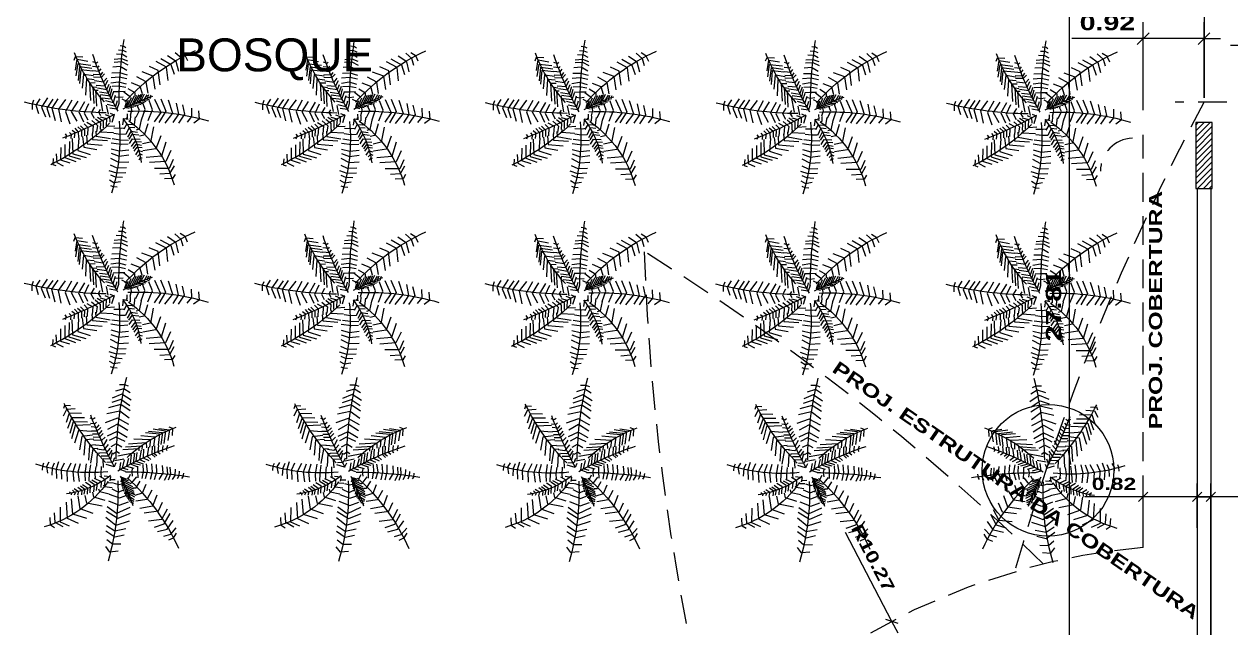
# Model space of a CAD drawing. Extents: x 346 to 515, y 162 to 297.
# Drawn here: x 439.24 to 457.56, y 251.68 to 260.85 of the extents above; entities that cross this region are included whole.
import ezdxf

# ---------------------------------------------------------------- set-up
doc = ezdxf.new("R2010")
doc.units = 0
doc.header["$LTSCALE"] = 35
doc.linetypes.add('HIDDEN', pattern=[0.375, 0.25, -0.125])
doc.layers.get('0').update_dxf_attribs({"linetype": 'CONTINUOUS'})
doc.layers.get('DEFPOINTS').update_dxf_attribs({"color": 2, "linetype": 'CONTINUOUS'})
for name, color, linetype in [('ACHURIAS', 1, 'CONTINUOUS'), ('COTAS_100', 13, 'CONTINUOUS'), ('COTAS_125', 13, 'CONTINUOUS'), ('LINVISTA', 13, 'CONTINUOUS'), ('NOVA-LINHA-PISO', 13, 'CONTINUOUS'), ('PAREDE', 6, 'CONTINUOUS'), ('PILARES', 1, 'CONTINUOUS'), ('TEXTO', 2, 'CONTINUOUS'), ('VEGET', 96, 'CONTINUOUS')]:
    doc.layers.add(name, color=color, linetype=linetype)
doc.styles.add('ARIAL', font='arial.ttf')
doc.styles.add('REGUA60', font='cityb___.ttf', dxfattribs={"width": 1.4})
doc.dimstyles.get("Standard").update_dxf_attribs({"dimtxt": 0.18, "dimasz": 0.18, "dimexe": 0.18, "dimexo": 0.0625, "dimgap": 0.09, "dimtad": 0, "dimtih": 1, "dimtoh": 1, "dimdec": 4, "dimzin": 0, "dimdsep": 46, "dimtxsty": 'Standard', "dimcen": 0.09, "dimadec": 0, "dimazin": 0, "dimtfac": 1, "dimtdec": 4, "dimtofl": 0, "dimtmove": 0, "dimatfit": 3, "dimfxl": 1, "dimtolj": 1, "dimtzin": 0, "dimarcsym": 0})

# ---------------------------------------------------------------- blocks, each defined once
blk = doc.blocks.new('COTATR')
at = {"color": 6}
blk.add_line((-71, -71), (71, 71), dxfattribs=at)
at = {"color": 0, "linetype": 'ByBlock'}
blk.add_line((0, 0), (200, 0), dxfattribs=at)
blk = doc.blocks.new('*D37')
at = {"color": 0, "linetype": 'ByBlock'}
for p, q in [((456.803, 260.534), (457.536, 260.534)), ((457.336, 260.533), (457.336, 250.686)), ((456.803, 250.685), (457.536, 250.685))]:
    blk.add_line(p, q, dxfattribs=at)
at = {"layer": 'DEFPOINTS', "color": 0, "linetype": 'ByBlock'}
for p in [(456.503, 260.534), (456.503, 250.685), (457.336, 250.685)]:
    blk.add_point(p, dxfattribs=at)
at = {"color": 0, "linetype": 'ByBlock', "xscale": 0.001, "yscale": 0.001, "zscale": 0.001}
for p, rotation in [((457.336, 260.534), 90), ((457.336, 250.685), 270)]:
    blk.add_blockref('COTATR', p, dxfattribs=dict(at, rotation=rotation))
at = {"color": 2, "linetype": 'ByBlock', "insert": (457.143, 255.61), "char_height": 0.185, "attachment_point": 5, "rotation": 90, "style": 'REGUA60'}
blk.add_mtext('\\A1;9.85', dxfattribs=at)
blk = doc.blocks.new('*D38')
at = {"color": 0, "linetype": 'ByBlock'}
for p, q in [((457.336, 261.355), (457.336, 262.243)), ((456.803, 261.355), (457.536, 261.355)), ((457.336, 260.535), (457.336, 261.354)), ((456.803, 260.534), (457.536, 260.534))]:
    blk.add_line(p, q, dxfattribs=at)
at = {"layer": 'DEFPOINTS', "color": 0, "linetype": 'ByBlock'}
for p in [(456.503, 261.355), (457.336, 261.355), (456.503, 260.534)]:
    blk.add_point(p, dxfattribs=at)
at = {"color": 0, "linetype": 'ByBlock', "xscale": 0.001, "yscale": 0.001, "zscale": 0.001}
for p, rotation in [((457.336, 261.355), 90), ((457.336, 260.534), 270)]:
    blk.add_blockref('COTATR', p, dxfattribs=dict(at, rotation=rotation))
at = {"color": 2, "linetype": 'ByBlock', "insert": (457.143, 261.8), "char_height": 0.185, "attachment_point": 5, "rotation": 90, "style": 'REGUA60'}
blk.add_mtext('\\A1;0.82', dxfattribs=at)
blk = doc.blocks.new('*D48')
at = {"color": 0, "linetype": 'ByBlock'}
for p, q in [((450.951, 253.138), (451.656, 251.784)), ((456.4, 242.273), (456.4, 243.073)), ((456, 242.673), (456.8, 242.673))]:
    blk.add_line(p, q, dxfattribs=at)
at = {"layer": 'DEFPOINTS', "color": 0, "linetype": 'ByBlock'}
for p in [(451.656, 251.784), (456.4, 242.673)]:
    blk.add_point(p, dxfattribs=at)
at = {"color": 0, "linetype": 'ByBlock', "xscale": 0.001, "yscale": 0.001, "zscale": 0.001, "rotation": 297.5047234064789}
blk.add_blockref('COTATR', (451.656, 251.784), dxfattribs=at)
at = {"color": 2, "linetype": 'ByBlock', "insert": (451.372, 252.745), "char_height": 0.185, "attachment_point": 5, "rotation": 297.5047, "style": 'REGUA60'}
blk.add_mtext('\\A1;R10.27', dxfattribs=at)
blk = doc.blocks.new('*D49')
at = {"color": 0, "linetype": 'ByBlock'}
for p, q in [((455.475, 253.204), (455.475, 253.874)), ((456.297, 253.204), (456.297, 253.874)), ((455.475, 253.674), (454.588, 253.674)), ((456.296, 253.674), (455.476, 253.674))]:
    blk.add_line(p, q, dxfattribs=at)
at = {"layer": 'DEFPOINTS', "color": 0, "linetype": 'ByBlock'}
for p in [(455.475, 253.674), (455.475, 252.904), (456.297, 252.904)]:
    blk.add_point(p, dxfattribs=at)
at = {"color": 0, "linetype": 'ByBlock', "xscale": 0.001, "yscale": 0.001, "zscale": 0.001, "rotation": 180}
blk.add_blockref('COTATR', (455.475, 253.674), dxfattribs=at)
at = {"color": 0, "linetype": 'ByBlock', "xscale": 0.001, "yscale": 0.001, "zscale": 0.001}
blk.add_blockref('COTATR', (456.297, 253.674), dxfattribs=at)
at = {"color": 2, "linetype": 'ByBlock', "insert": (455.031, 253.868), "char_height": 0.185, "attachment_point": 5, "style": 'REGUA60'}
blk.add_mtext('\\A1;0.82', dxfattribs=at)
blk = doc.blocks.new('*D52')
at = {"color": 0, "linetype": 'ByBlock'}
for p, q in [((456.503, 250.985), (456.503, 253.874)), ((461.536, 253.052), (461.536, 253.874)), ((461.535, 253.674), (456.504, 253.674))]:
    blk.add_line(p, q, dxfattribs=at)
at = {"layer": 'DEFPOINTS', "color": 0, "linetype": 'ByBlock'}
for p in [(456.503, 253.674), (461.536, 252.752), (456.503, 250.685)]:
    blk.add_point(p, dxfattribs=at)
at = {"color": 0, "linetype": 'ByBlock', "xscale": 0.001, "yscale": 0.001, "zscale": 0.001, "rotation": 180}
blk.add_blockref('COTATR', (456.503, 253.674), dxfattribs=at)
at = {"color": 0, "linetype": 'ByBlock', "xscale": 0.001, "yscale": 0.001, "zscale": 0.001}
blk.add_blockref('COTATR', (461.536, 253.674), dxfattribs=at)
at = {"color": 2, "linetype": 'ByBlock', "insert": (459.019, 253.867), "char_height": 0.185, "attachment_point": 5, "style": 'REGUA60'}
blk.add_mtext('\\A1;5.03', dxfattribs=at)
blk = doc.blocks.new('*D87')
at = {"color": 0, "linetype": 'ByBlock'}
for p, q in [((456.025, 270.478), (454.106, 270.478)), ((454.356, 242.674), (454.356, 270.477)), ((456.025, 242.673), (454.106, 242.673))]:
    blk.add_line(p, q, dxfattribs=at)
at = {"layer": 'DEFPOINTS', "color": 0, "linetype": 'ByBlock'}
for p in [(454.356, 270.478), (456.4, 270.478), (456.4, 242.673)]:
    blk.add_point(p, dxfattribs=at)
at = {"color": 0, "linetype": 'ByBlock', "xscale": 0.00125, "yscale": 0.00125, "zscale": 0.00125}
for p, rotation in [((454.356, 270.478), 90), ((454.356, 242.673), 270)]:
    blk.add_blockref('COTATR', p, dxfattribs=dict(at, rotation=rotation))
at = {"color": 2, "linetype": 'ByBlock', "insert": (454.115, 256.576), "char_height": 0.2313, "attachment_point": 5, "rotation": 90, "style": 'REGUA60'}
blk.add_mtext('\\A1;27.81', dxfattribs=at)
blk = doc.blocks.new('*D91')
at = {"color": 0, "linetype": 'ByBlock'}
for p, q in [((455.475, 259.543), (455.475, 260.881)), ((456.4, 259.73), (456.4, 260.881)), ((455.475, 260.631), (454.39, 260.631)), ((456.399, 260.631), (455.477, 260.631))]:
    blk.add_line(p, q, dxfattribs=at)
at = {"layer": 'DEFPOINTS', "color": 0, "linetype": 'ByBlock'}
for p in [(455.475, 260.631), (456.4, 259.355), (455.475, 259.168)]:
    blk.add_point(p, dxfattribs=at)
at = {"color": 0, "linetype": 'ByBlock', "xscale": 0.00125, "yscale": 0.00125, "zscale": 0.00125, "rotation": 180}
blk.add_blockref('COTATR', (455.475, 260.631), dxfattribs=at)
at = {"color": 0, "linetype": 'ByBlock', "xscale": 0.00125, "yscale": 0.00125, "zscale": 0.00125}
blk.add_blockref('COTATR', (456.4, 260.631), dxfattribs=at)
at = {"color": 2, "linetype": 'ByBlock', "insert": (454.932, 260.872), "char_height": 0.2313, "attachment_point": 5, "style": 'REGUA60'}
blk.add_mtext('\\A1;0.92', dxfattribs=at)
blk = doc.blocks.new('VGPAL__2')
at = {"color": 0}
for p, q in [((-22.1, 198.6), (-13.4, 201.9)), ((-13.4, 201.9), (-0.7, 201.9)), ((-27.7, 166.1), (-6.3, 180.3)), ((-25.3, 183.6), (-11, 192.8)), ((-24.5, 153.6), (-3.9, 167.8)), ((-11, 192.8), (8, 186.9)), ((-6.3, 180.3), (16, 171.1)), ((-3.9, 167.8), (16.9, 160.7)), ((-25.3, 142), (-3.9, 156.1)), ((-23.7, 124.5), (-1.5, 141.1)), ((-3.9, 156.1), (24.7, 148.6)), ((-1.5, 141.1), (27.9, 134.5)), ((101.4, 145.9), (121.5, 144.6)), ((112.3, 152.9), (126.1, 153.8)), ((121.5, 144.6), (129, 129.6)), ((126.1, 153.8), (128.6, 146.8)), ((-22.9, 110.3), (3.3, 124.5)), ((3.3, 124.5), (31.9, 114.3)), ((51.9, 115.6), (56.1, 111.6)), ((55.3, 125.2), (59.5, 122.1)), ((56.1, 111.6), (66.2, 112.5)), ((59.5, 122.1), (66.6, 124.8)), ((72.9, 115.6), (106, 116)), ((80, 125.7), (109.8, 125.7)), ((87.1, 135.3), (115.6, 135.8)), ((106, 116), (113.9, 89.6)), ((109.8, 125.7), (119, 100.6)), ((115.6, 135.8), (122.3, 114.7)), ((-115.1, 104.9), (-123.3, 101.6)), ((-123.3, 101.6), (-122.4, 84.7)), ((-92.2, 101.3), (-116.9, 97.6)), ((-116.9, 97.6), (-112.8, 73.1)), ((-78.7, 100), (-107.3, 95.8)), ((-107.3, 95.8), (-103.8, 66.1)), ((-68.3, 94.8), (-100.3, 91.5)), ((-100.3, 91.5), (-96.5, 64)), ((-61, 91.5), (-93.3, 88.7)), ((-93.3, 88.7), (-90.4, 62.4)), ((-50.2, 85.1), (-82.8, 82)), ((-20.5, 96.2), (3.3, 111.2)), ((-18.9, 80.4), (4, 93.7)), ((3.3, 111.2), (26.3, 98.7)), ((4, 93.7), (27.1, 82.9)), ((36.4, 89.6), (45.6, 80.4)), ((39.4, 96.2), (46.9, 87.4)), ((41.9, 103.2), (51.1, 94.9)), ((46.5, 109), (51.5, 103.2)), ((46.9, 87.4), (61.6, 87.4)), ((51.1, 94.9), (63.7, 94.4)), ((51.5, 103.2), (64.5, 104.6)), ((61.6, 85.2), (86.3, 82.1)), ((64.1, 93.6), (93.4, 95.8)), ((66.2, 109), (101.4, 107.6)), ((93.4, 95.8), (102.6, 67.2)), ((101.4, 107.6), (109.8, 76.9)), ((-112, 62.1), (-109, 52.7)), ((-100.9, 62.1), (-99.4, 48.4)), ((-91, 62.1), (-89.5, 46.8)), ((-82.8, 82), (-79.3, 60)), ((-82.3, 60.6), (-81.7, 42.6)), ((-76.4, 60.3), (-75.8, 41.7)), ((-34.5, 77.4), (-72.4, 75.6)), ((-72.4, 75.6), (-70.6, 58.2)), ((-68, 57.9), (-65.1, 36.8)), ((-63, 68.3), (-63.3, 56)), ((-22, 65.8), (-63, 68.3)), ((-53.7, 60.9), (-52.5, 52.1)), ((-14.7, 58.5), (-53.7, 60.9)), ((-14.2, 71.2), (7.2, 81.2)), ((-6.3, 57.9), (6.4, 65.4)), ((6.4, 65.4), (19.1, 58.7)), ((7.2, 81.2), (23.1, 72.9)), ((24.7, 64.1), (36, 50.9)), ((28.5, 75.1), (36.4, 61)), ((32.2, 81.2), (40.6, 72.9)), ((36.4, 61), (54.4, 62.3)), ((40.6, 72.9), (58.6, 73.8)), ((45.6, 80.4), (59.9, 80.8)), ((54, 63.2), (68.3, 61.9)), ((58.2, 76), (78.3, 74.7)), ((68.3, 61.9), (70.8, 27.6)), ((78.3, 74.7), (81.3, 39.5)), ((86.3, 82.1), (91.3, 51.8)), ((-109, 52.7), (-111.4, 50.2)), ((-99.4, 48.4), (-102.3, 46.6)), ((-89.5, 46.8), (-95.3, 42.3)), ((-81.7, 42.6), (-87.5, 38.6)), ((-75.8, 41.7), (-83.4, 34.6)), ((-65.1, 36.8), (-73.8, 29.4)), ((-55.7, 33.4), (-68.8, 26.7)), ((-47.6, 29.1), (-59.8, 23.9)), ((-56.9, 53.6), (-55.7, 33.4)), ((-50.8, 50.8), (-47.6, 29.1)), ((-45.8, 54.5), (-45.8, 49)), ((-8.6, 52.4), (-45.8, 54.5)), ((-41.5, 45.9), (-38.8, 25.5)), ((-35.4, 43.8), (-32.4, 21.2)), ((-32.4, 44.7), (-33, 42.9)), ((2.8, 38), (-32.4, 44.7)), ((-28.1, 39.8), (-25.5, 19)), ((-22, 31.9), (-17.3, 13.8)), ((-8.3, 9.3), (-12.6, 28.2)), ((-10.9, 30.4), (9.8, 26.4)), ((5.4, 47.8), (-1, 43.8)), ((13.9, 42.6), (5.4, 47.8)), ((10.4, 33.3), (14.6, 22.8)), ((15.9, 44.3), (19.7, 29.8)), ((16.3, 50.9), (25.1, 37.3)), ((19.7, 29.8), (36.4, 30.7)), ((20.5, 55.3), (30.1, 43.9)), ((25.1, 37.3), (41.4, 37.3)), ((30.1, 43.9), (44, 44.3)), ((36, 50.9), (50.7, 53.1)), ((37.7, 30.2), (36.4, 10.9)), ((44, 43), (50.3, 43.9)), ((48.6, 54.4), (60.3, 53.6)), ((50.3, 43.9), (51.9, 14)), ((60.3, 53.6), (66.2, 20.6)), ((-138.7, 2.2), (-138.2, -7.9)), ((-129.4, 7.1), (-128.6, -7.2)), ((-117.5, 12), (-118.9, -4.5)), ((-110.8, 12.6), (-111.7, -4.5)), ((-99.7, 15.7), (-100.9, -1.4)), ((-86, 17.5), (-86.6, 0.1)), ((-86.6, 0.1), (-81.4, -17.6)), ((-74.7, 19.3), (-76.4, 0.7)), ((-76.4, 0.7), (-72.4, -17)), ((-62.7, 19.6), (-65.4, 1.9)), ((-65.4, 1.9), (-60.4, -15.2)), ((-54.9, 16.9), (-55.7, 2.8)), ((-55.7, 2.8), (-52.5, -14.6)), ((-38.8, 25.5), (-55.5, 19.6)), ((-32.4, 21.2), (-49.3, 16.9)), ((-42.9, 2.5), (-43.2, -12.8)), ((-42.4, 14.2), (-42.9, 2.5)), ((-25.5, 19), (-40.9, 13.5)), ((-17.3, 13.8), (-34.2, 9)), ((-30.7, 8.3), (-29.5, 1.3)), ((-29.5, 1.3), (-30.7, -8.8)), ((-21.4, 5.6), (-8.3, 9.3)), ((-15, 1.6), (-1.6, 5.9)), ((-1.6, 5.9), (-4.2, 22.4)), ((7.2, 21.5), (11.2, 12)), ((11.2, 12), (29.3, 17.5)), ((14.6, 22.8), (28, 22.3)), ((41.4, 12.7), (41.9, -4.1)), ((53.6, 13.1), (55.7, -2.3)), ((66.2, 16.6), (68.7, -1.9)), ((75.8, 19.3), (79.2, -4.1)), ((89.6, 19.3), (94.7, 0.3)), ((94.7, 0.3), (92.2, -21.6)), ((100.1, 19.3), (106.8, 0.8)), ((106.8, 0.8), (103.9, -21.6)), ((111, 20.6), (120.7, 1.7)), ((120.7, 1.7), (119.4, -21.6)), ((126.9, 21), (133.6, 6.1)), ((133.6, 6.1), (132.8, -16.4)), ((139.5, 24.1), (145, 6.9)), ((145, 6.9), (144.1, -15)), ((149.6, 20.6), (154.2, 10)), ((154.2, 10), (155.4, -7.1)), ((161.7, 22.8), (167.6, 12.7)), ((167.6, 12.7), (165.1, -2.7)), ((174.3, 20.6), (176.8, 14)), ((176.8, 14), (177.6, 4.7)), ((-148.7, -1.7), (-147.5, -10.3)), ((-147.5, -10.3), (-144.6, -14.6)), ((-138.2, -7.9), (-134.7, -15.5)), ((-128.6, -7.2), (-123, -16.7)), ((-118.9, -4.5), (-113.7, -18.3)), ((-111.7, -4.5), (-104.4, -19.2)), ((-100.9, -1.4), (-91.9, -16.7)), ((-39.6, -36.2), (-49.1, -20.4)), ((-29.3, -25.4), (-41.2, -10.4)), ((-31.7, -33.6), (-11.3, -23.3)), ((-28.3, -26.7), (-9.6, -18.8)), ((-26, -5.4), (-20.2, -17)), ((-22.2, -19.8), (-8.7, -15.5)), ((-17.4, -15.8), (-6.7, -12.5)), ((-11.3, -23.3), (-8.5, -37.6)), ((-9.6, -18.8), (-6.7, -32.5)), ((-8.7, -15.5), (-6.2, -28.4)), ((-6.7, -12.5), (-4.2, -22.6)), ((0.2, -28.6), (-6.4, -27.1)), ((11.8, -25.2), (0.2, -28.6)), ((8.6, -17.6), (19.4, -17.9)), ((12.7, -25.3), (24.6, -25)), ((19.4, -17.9), (18.5, -15.8)), ((34.3, -8.2), (19.4, -10.3)), ((19.4, -10.3), (21.4, -20.1)), ((24.6, -25), (25.5, -21.9)), ((32.2, -17), (44.1, -10.4)), ((32.5, -17.7), (33.2, -29.9)), ((40.2, -22.6), (56.6, -14.9)), ((41.4, -35.5), (40.2, -22.6)), ((41.9, -4.1), (41, -11.5)), ((49.4, -26), (62.7, -18.8)), ((51.8, -42.1), (49.4, -26)), ((55.7, -2.3), (55.3, -14.6)), ((56.2, -28.9), (67.4, -21.5)), ((77.5, -23.4), (66.2, -30.4)), ((68.7, -1.9), (69.5, -20.8)), ((79.2, -4.1), (78.3, -20.3)), ((-78.5, -77.9), (-88, -52)), ((-65, -62), (-76.9, -40.4)), ((-54.7, -47.9), (-62.6, -27.9)), ((-37.2, -52.9), (-54.7, -47.9)), ((-32.4, -36.2), (-39.6, -36.2)), ((-36.9, -57.4), (-22.9, -50.1)), ((-36.3, -52.2), (-19.6, -45.4)), ((-36, -49), (-19, -40)), ((-35.2, -44.7), (-16.7, -34.2)), ((-33.8, -39.4), (-13.7, -29.1)), ((-22.9, -50.1), (-19.4, -61.3)), ((-19.6, -45.4), (-17.1, -57.8)), ((-19, -40), (-14.4, -55.2)), ((-16.7, -34.2), (-13.1, -49.9)), ((-1.2, -59.3), (-14.4, -54.4)), ((-13.7, -29.1), (-10.1, -43.9)), ((0.9, -46), (-10.1, -40.9)), ((22.3, -51), (-1.2, -59.3)), ((16.8, -38.5), (0.9, -46)), ((15.6, -36.4), (33.4, -33.8)), ((22.5, -50.5), (44.4, -45.8)), ((33.4, -33.8), (34.6, -30.3)), ((44.4, -45.8), (46.4, -39)), ((57.9, -45.2), (56.2, -28.9)), ((58, -57.4), (60.3, -46.4)), ((66.2, -30.4), (67, -48)), ((84.2, -28.2), (72.5, -36.6)), ((72.5, -36.6), (73.3, -50.7)), ((73.9, -72), (77.9, -53.7)), ((89.2, -31.8), (79.2, -39.2)), ((79.2, -39.2), (81.3, -51.1)), ((94.7, -34.4), (85.5, -41.4)), ((85.5, -41.4), (86.7, -52.4)), ((89.7, -84.5), (94.5, -54.5)), ((103.5, -37.9), (93.8, -44.5)), ((93.8, -44.5), (95.9, -53.3)), ((107.7, -41.9), (101.4, -48)), ((101.4, -48), (103.5, -52.9)), ((114.8, -45.4), (109.8, -48.9)), ((109.8, -48.9), (110.6, -52.4)), ((-91.2, -89.5), (-100.2, -69.1)), ((-48.3, -82.8), (-78.5, -77.9)), ((-38.8, -66.2), (-65, -62)), ((-35.4, -63.6), (-23.3, -56.5)), ((-34.9, -67.3), (-25.8, -63.6)), ((-34.2, -72.2), (-27.9, -69.4)), ((-27.9, -69.4), (-27.4, -71.6)), ((-25.8, -63.6), (-24.6, -68.8)), ((-25.3, -81.2), (5.6, -95.3)), ((-23.3, -56.5), (-22.4, -64.9)), ((-0.5, -76.5), (-21.7, -68.4)), ((24.5, -66.4), (-0.5, -76.5)), ((5.6, -95.3), (27.1, -80.4)), ((31.6, -65.4), (58, -57.4)), ((39, -78.7), (73.9, -72)), ((106.4, -97), (109.6, -62)), ((119.1, -107), (121.5, -69.5)), ((135, -115.3), (135, -81.2)), ((-111.8, -131.1), (-125.3, -111.2)), ((-104.6, -119.5), (-118.1, -95.3)), ((-99.1, -108.7), (-111.8, -84.5)), ((-68.4, -112.1), (-99.1, -108.7)), ((-58.6, -93.7), (-91.2, -89.5)), ((-26.1, -95.3), (2.5, -107)), ((2.5, -107), (28.6, -91.2)), ((7.2, -122.8), (30.2, -104.5)), ((59.6, -95.3), (89.7, -84.5)), ((73.9, -107), (106.4, -97)), ((93.7, -118.6), (119.1, -107)), ((146.9, -116.1), (148.5, -93.7)), ((158, -122.8), (158.8, -104.5)), ((-119.7, -142.8), (-132.4, -128.6)), ((-88.8, -137), (-111.8, -131.1)), ((-82.4, -127), (-104.6, -119.5)), ((-23.7, -112.8), (7.2, -122.8)), ((-15.8, -131.1), (9.6, -136.1)), ((9.6, -136.1), (28.6, -123.7)), ((9.6, -150.3), (30.2, -136.1)), ((114.3, -124.5), (135, -115.3)), ((128.6, -126.2), (146.9, -116.1)), ((148.5, -128.6), (158, -122.8)), ((-125.3, -152.8), (-133.2, -140.3)), ((-125.3, -151.9), (-114.2, -157)), ((-103.8, -147.8), (-119.7, -142.8)), ((-11.8, -145.3), (9.6, -150.3)), ((-4.7, -166.1), (14.9, -166.6)), ((14.9, -166.6), (27.9, -156.1)), ((1.7, -182.8), (20.7, -184.4)), ((20.7, -184.4), (30.2, -171.9))]:
    blk.add_line(p, q, dxfattribs=at)
for centre, radius, start, end in [((-830, 19.6), 836.6, 0.739, 13.8109), ((-356.1, 396.7), 538.2, 315.9636, 333.7318), ((-944.9, 526.2), 1084.9, 331.6939, 338.6524), ((-256.3, -224.6), 351.3, 47.4737, 69.2954), ((-342, -590.2), 686, 59.8381, 71.8484), ((-10.8, -1015.9), 1016.9, 90.2413, 98.5833), ((67.3, 408.2), 409.3, 264.2297, 287.7669), ((310.7, -377.8), 491.7, 132.0685, 155.6843), ((341.3, -196.9), 392.2, 151.3416, 162.1709), ((579.4, -44.7), 577.2, 177.5116, 196.1981), ((150.2, 161.4), 213.8, 232.3504, 262.2028), ((247.2, 134.8), 271.6, 215.1709, 254.1496)]:
    blk.add_arc(centre, radius, start, end, dxfattribs=at)

msp = doc.modelspace()

# ---------------------------------------------------------------- hatches: boundary and pattern name
at = {"layer": 'ACHURIAS'}
h = msp.add_hatch(dxfattribs=at)
h.set_pattern_fill('ANSI31', color=256, scale=0.02, style=0)
h.set_pattern_definition([(45, (0.756064, 8.69188), (-0.0449012806, 0.0449012806), [])])
h.paths.add_polyline_path([(457.0309, 258.35545), (457.2809, 258.35545), (457.2809, 259.35545), (457.0309, 259.35545)])

# ---------------------------------------------------------------- linework, layer by layer
at = {"layer": 'COTAS_100'}
msp.add_line((457.15385, 264.7726), (457.1559, 259.73045), dxfattribs=at)
at = {"layer": 'LINVISTA', "linetype": 'HIDDEN', "ltscale": 0.05}
msp.add_line((456.23139, 252.90357), (456.23139, 259.16751), dxfattribs=at)
for centre, radius, start, end in [((489.0309, 242.67297), 36.125, 151.927513, 164.159239), ((457.1559, 242.67297), 17, 278.523321, 91.474248), ((456.08168, 258.61728), 0.5, 91.474248, 180), ((484.76046, 258.61047), 36.125, 181.927513, 194.159239), ((429.55134, 226.73547), 36.125, 45.840761, 58.072487), ((457.1559, 242.67297), 10.27229, 95.163607, 174.836393), ((457.1559, 242.67297), 10.27229, 95.163607, 174.836393)]:
    msp.add_arc(centre, radius, start, end, dxfattribs=at)
at = {"layer": 'NOVA-LINHA-PISO'}
msp.add_circle((454.78714, 254.07695), 1, dxfattribs=at)
at = {"layer": 'PAREDE', "linetype": 'Continuous'}
for p, q in [((457.05317, 258.35545), (457.05317, 250.66357)), ((457.25862, 258.35545), (457.25862, 250.66357))]:
    msp.add_line(p, q, dxfattribs=at)
at = {"layer": 'PILARES'}
msp.add_lwpolyline([(457.0309, 258.35545), (457.2809, 258.35545), (457.2809, 259.35545), (457.0309, 259.35545)], close=True, dxfattribs=at)

# ---------------------------------------------------------------- block references
at = {"layer": 'VEGET', "extrusion": (0, 0, -1), "xscale": 0.006574265277126352, "yscale": 0.006574265277126352, "zscale": -0.006574265277126352}
for p, rotation in [((-440.68664, 259.54719), 270.0713014329087), ((-444.18664, 259.54284), 270.0713014329087), ((-447.68664, 259.53848), 270.0713014329087), ((-451.18664, 259.53413), 270.0713014329087), ((-454.68664, 259.52977), 270.0713014329087), ((-440.68322, 256.79719), 270.0713014329087), ((-444.18322, 256.79284), 270.0713014329087), ((-447.68322, 256.78848), 270.0713014329087), ((-451.18322, 256.78413), 270.0713014329087), ((-454.68322, 256.77977), 270.0713014329087), ((-440.6798, 254.04719), 0.0713014329090012), ((-444.1798, 254.04284), 0.0713014329090012), ((-447.6798, 254.03848), 0.0713014329090012), ((-451.1798, 254.03413), 0.0713014329090012)]:
    msp.add_blockref('VGPAL__2', p, dxfattribs=dict(at, rotation=rotation))
at = {"layer": 'VEGET', "xscale": 0.006574265277126352, "yscale": 0.006574265277126352, "zscale": 0.006574265277126352}
msp.add_blockref('VGPAL__2', (454.69349, 254.02976), dxfattribs=at)

# ---------------------------------------------------------------- texts
at = {"layer": 'COTAS_100', "color": 2, "char_height": 0.2, "attachment_point": 1, "style": 'REGUA60'}
for s, insert, rotation in [(' PROJ. COBERTURA', (456.31835, 254.59542), 90), ('PROJ. ESTRUTURA DA COBERTURA', (451.60536, 255.74597, -0.93092), 325.51)]:
    msp.add_mtext(s, dxfattribs=dict(at, insert=insert, rotation=rotation))
at = {"layer": 'TEXTO', "style": 'ARIAL'}
msp.add_text('BOSQUE', height=0.5, dxfattribs=at).set_placement((441.54974, 260.13417))

# ---------------------------------------------------------------- dimensions: what is measured, and where the dimension line sits
at = {"layer": 'COTAS_100'}
for base, p2, picture, middle in [((458.09235, 261.35545), (457.25862, 261.35545), '*D38', (457.8992, 261.79957)), ((458.09235, 250.68536), (457.25862, 250.68536), '*D37', (457.8992, 255.60951))]:
    dim = msp.add_linear_dim(base=base, p1=(457.25862, 260.53367), p2=p2, angle=90, dimstyle='Standard', override={"dimscale": 0.1, "dimtxt": 1.85, "dimasz": 0.01, "dimexe": 2, "dimexo": 3, "dimgap": 0.98, "dimtad": 1, "dimtih": 0, "dimtoh": 0, "dimdec": 2, "dimrnd": 0.01, "dimzin": 8, "dimlunit": 6, "dimtxsty": 'REGUA60', "dimblk": 'COTATR', "dimcen": 4, "dimdle": 4, "dimclrt": 2, "dimaunit": 1}, dxfattribs=at)
    dim.commit()
    dim.dimension.update_dxf_attribs({"geometry": picture, "text_midpoint": middle, "insert": (0.75606, 0)})
for base, p1, p2, picture, middle in [((456.23139, 253.67437), (457.05317, 252.90357), (456.23139, 252.90357), '*D49', (455.78727, 253.86752)), ((457.25862, 253.67437), (462.29204, 252.75209), (457.25862, 250.68536), '*D52', (459.77533, 253.86683))]:
    dim = msp.add_linear_dim(base=base, p1=p1, p2=p2, dimstyle='Standard', override={"dimscale": 0.1, "dimtxt": 1.85, "dimasz": 0.01, "dimexe": 2, "dimexo": 3, "dimgap": 0.98, "dimtad": 1, "dimtih": 0, "dimtoh": 0, "dimdec": 2, "dimrnd": 0.01, "dimzin": 8, "dimlunit": 6, "dimtxsty": 'REGUA60', "dimblk": 'COTATR', "dimcen": 4, "dimdle": 4, "dimclrt": 2, "dimaunit": 1}, dxfattribs=at)
    dim.commit()
    dim.dimension.update_dxf_attribs({"geometry": picture, "text_midpoint": middle, "insert": (0.75606, 0)})
dim = msp.add_radius_dim(center=(457.1559, 242.67297), mpoint=(452.41193, 251.78421), dimstyle='Standard', override={"dimscale": 0.1, "dimtxt": 1.85, "dimasz": 0.01, "dimexe": 2, "dimexo": 3, "dimgap": 0.98, "dimtad": 1, "dimtih": 0, "dimtoh": 0, "dimdec": 2, "dimrnd": 0.01, "dimzin": 8, "dimlunit": 6, "dimtxsty": 'REGUA60', "dimblk": 'COTATR', "dimcen": 4, "dimdle": 4, "dimclrt": 2, "dimaunit": 1}, dxfattribs=at)
dim.commit()
dim.dimension.update_dxf_attribs({"geometry": '*D48', "text_midpoint": (451.95785, 252.65631), "dimtype": 164, "insert": (0.75606, 0)})
at = {"layer": 'COTAS_125'}
dim = msp.add_linear_dim(base=(455.11213, 270.47847), p1=(457.1559, 242.67297), p2=(457.1559, 270.47847), angle=90, dimstyle='Standard', override={"dimscale": 0.125, "dimtxt": 1.85, "dimasz": 0.01, "dimexe": 2, "dimexo": 3, "dimgap": 0.98, "dimtad": 1, "dimtih": 0, "dimtoh": 0, "dimdec": 2, "dimrnd": 0.01, "dimzin": 8, "dimlunit": 6, "dimtxsty": 'REGUA60', "dimblk": 'COTATR', "dimcen": 4, "dimdle": 4, "dimclrt": 2, "dimaunit": 1}, dxfattribs=at)
dim.commit()
dim.dimension.update_dxf_attribs({"geometry": '*D87', "text_midpoint": (454.87069, 256.57572), "insert": (0.75606, 0)})
dim = msp.add_linear_dim(base=(456.23139, 260.63105), p1=(457.1559, 259.35545), p2=(456.23139, 259.16751), dimstyle='Standard', override={"dimscale": 0.125, "dimtxt": 1.85, "dimasz": 0.01, "dimexe": 2, "dimexo": 3, "dimgap": 0.98, "dimtad": 1, "dimtih": 0, "dimtoh": 0, "dimdec": 2, "dimrnd": 0.01, "dimzin": 8, "dimlunit": 6, "dimtxsty": 'REGUA60', "dimblk": 'COTATR', "dimcen": 4, "dimdle": 4, "dimclrt": 2, "dimaunit": 1}, dxfattribs=at)
dim.commit()
dim.dimension.update_dxf_attribs({"geometry": '*D91', "text_midpoint": (455.68814, 260.87162), "insert": (0.75606, 0)})

doc.saveas('drawing.dxf')
